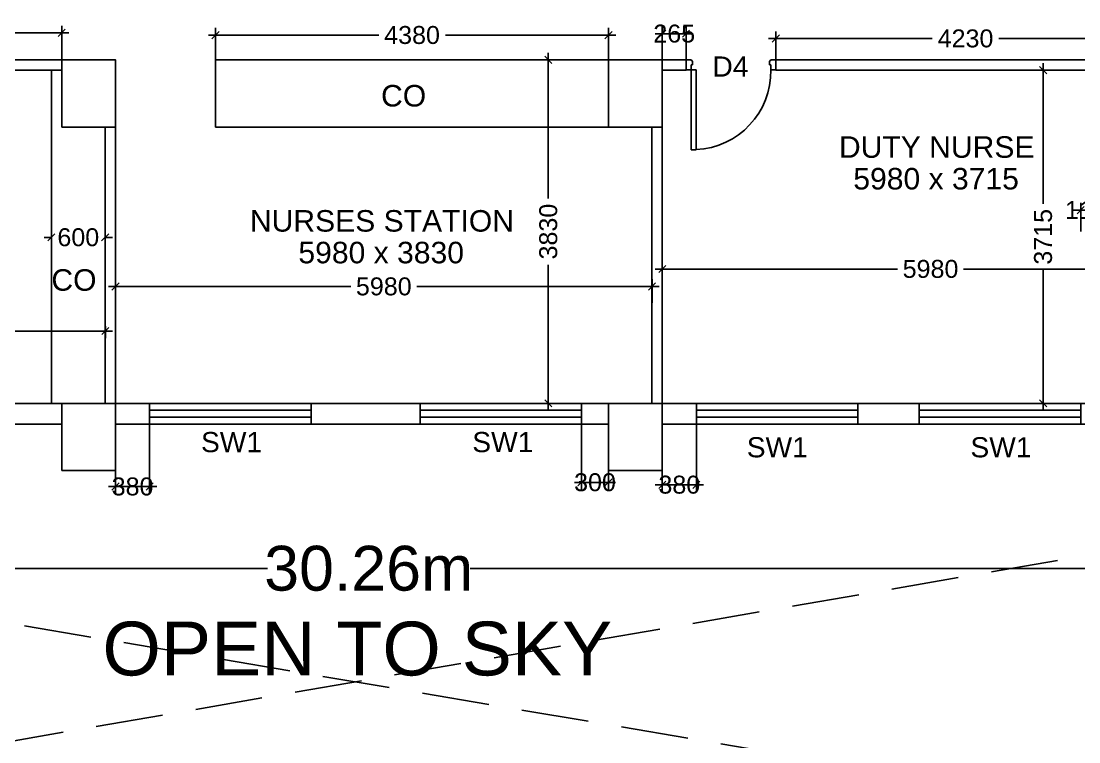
# Model space of a CAD drawing. Extents: x 7620542 to 7843793, y -6476226 to -6093835.
# Drawn here: x 7697545 to 7709334, y -6355084 to -6347048 of the extents above; entities that cross this region are included whole.
import ezdxf
from ezdxf.enums import TextEntityAlignment as Align

# ---------------------------------------------------------------- set-up
doc = ezdxf.new("R2010")
doc.units = 0
doc.header["$LTSCALE"] = 600
doc.header["$MEASUREMENT"] = 0
doc.header["$PDMODE"] = 35
doc.linetypes.add('HIDDEN2', pattern=[0.1875, 0.125, -0.0625])
doc.layers.get('0').update_dxf_attribs({"linetype": 'CONTINUOUS'})
doc.layers.get('Defpoints').update_dxf_attribs({"linetype": 'CONTINUOUS'})
for name, color, linetype in [('Counter', 7, 'CONTINUOUS'), ('DIMEN', 5, 'CONTINUOUS'), ('DOOR', 32, 'CONTINUOUS'), ('Duct', 8, 'CONTINUOUS'), ('joinery', 7, 'CONTINUOUS'), ('LA-column', 3, 'CONTINUOUS'), ('Room Dim', 1, 'CONTINUOUS'), ('TEXT', 6, 'CONTINUOUS'), ('Walls', 7, 'CONTINUOUS'), ('WIN', 151, 'CONTINUOUS'), ('Working Dim', 5, 'CONTINUOUS')]:
    doc.layers.add(name, color=color, linetype=linetype)
doc.styles.add('ari', font='arial.ttf')
doc.styles.add('ARIAL', font='arial.ttf')
doc.styles.get("Standard").update_dxf_attribs({"font": 'romans.shx'})
doc.dimstyles.new('int. dim', dxfattribs={"dimtxt": 450, "dimasz": 80, "dimexe": 80, "dimexo": 0, "dimgap": 70, "dimtad": 0, "dimdec": 0, "dimzin": 12, "dimdsep": 46, "dimtxsty": 'ari', "dimblk": 'OBLIQUE', "dimcen": 2, "dimdle": 80, "dimclrd": 256, "dimclre": 256, "dimclrt": 6, "dimadec": 0, "dimazin": 0, "dimtfac": 1, "dimtdec": 0, "dimtix": 1, "dimtmove": 2, "dimatfit": 3, "dimfxl": 1, "dimtolj": 1, "dimtzin": 0, "dimlwd": -1, "dimlwe": -1, "dimarcsym": 0})
doc.dimstyles.new('STANDARD$0', dxfattribs={"dimscale": 0, "dimtxt": 150, "dimasz": 125, "dimexe": 0.75, "dimexo": 1, "dimgap": 25, "dimtad": 1, "dimdec": 0, "dimdsep": 46, "dimtxsty": 'Standard', "dimblk1": 'DOT', "dimblk2": 'DOT', "dimsah": 1, "dimcen": 2.5, "dimclrd": 1, "dimclre": 1, "dimclrt": 3, "dimadec": 0, "dimazin": 0, "dimtfac": 1, "dimtdec": 0, "dimtmove": 0, "dimatfit": 3, "dimldrblk": 'DOT', "dimfxl": 1, "dimtolj": 1, "dimtzin": 0, "dimarcsym": 0})

# ---------------------------------------------------------------- blocks, each defined once
blk = doc.blocks.new('1000')
at = {"layer": 'DOOR'}
for p, q in [((0, -100), (0, 0)), ((0, 0), (50, 0)), ((50, -100), (0, -100)), ((50, 0), (50, -2)), ((63, -49), (50, -49)), ((50, -49), (50, -100)), ((50, -100), (50, -901)), ((100, -100), (50, -100)), ((63, -13), (61, -13)), ((63, -13), (63, -49)), ((100, -901), (100, -100)), ((837, -13), (837, -49)), ((837, -13), (839, -13)), ((837, -49), (850, -49)), ((850, 0), (850, -2)), ((900, 0), (850, 0)), ((850, -49), (850, -100)), ((850, -100), (900, -100)), ((900, -100), (900, 0)), ((50, -901), (100, -901))]:
    blk.add_line(p, q, dxfattribs=at)
for centre, major_axis, start_param, end_param in [((50, -13), (-7.95, 7.95), 3.926991, 5.497787), ((850, -13), (7.95, 7.95), 0.785398, 2.356194)]:
    blk.add_ellipse(centre, major_axis=major_axis, ratio=1, start_param=start_param, end_param=end_param, dxfattribs=at)
at = {"layer": 'DOOR', "color": 145}
blk.add_ellipse((64, -115), major_axis=(-520, 590), ratio=1, start_param=2.464943, end_param=4.009476, dxfattribs=at)
blk = doc.blocks.new('_Oblique')
at = {"color": 0, "linetype": 'ByBlock', "lineweight": -2}
blk.add_line((-0.5, -0.5), (0.5, 0.5), dxfattribs=at)
blk = doc.blocks.new('*D417')
at = {"layer": 'Defpoints', "color": 0, "transparency": 16777216}
for p in [(7704577, -6350007), (7698597, -6350188, 0), (7704577, -6350188, 0)]:
    blk.add_point(p, dxfattribs=at)
at = {"layer": 'Working Dim', "transparency": 16777216}
for p, q in [((7698517, -6350007), (7701219, -6350007)), ((7698597, -6350188), (7698597, -6349927)), ((7704657, -6350007), (7701955, -6350007)), ((7704577, -6350188), (7704577, -6349927))]:
    blk.add_line(p, q, dxfattribs=at)
at = {"layer": 'Working Dim', "transparency": 16777216, "xscale": 80, "yscale": 80, "zscale": 80, "rotation": 180}
blk.add_blockref('_Oblique', (7698597, -6350007), dxfattribs=at)
at = {"layer": 'Working Dim', "transparency": 16777216, "xscale": 80, "yscale": 80, "zscale": 80}
blk.add_blockref('_Oblique', (7704577, -6350007), dxfattribs=at)
at = {"layer": 'Working Dim', "color": 6, "transparency": 16777216, "insert": (7701587, -6350007), "char_height": 200, "attachment_point": 5, "style": 'ari'}
blk.add_mtext('\\A1;5980', dxfattribs=at)
blk = doc.blocks.new('*D418')
at = {"layer": 'Defpoints', "color": 0, "transparency": 16777216}
for p in [(7703190, -6347480, 0), (7703421, -6347480), (7703190, -6351310, 0)]:
    blk.add_point(p, dxfattribs=at)
at = {"layer": 'Working Dim', "transparency": 16777216}
for p, q in [((7703421, -6347400), (7703421, -6349027)), ((7703190, -6347480), (7703501, -6347480)), ((7703421, -6351390), (7703421, -6349764)), ((7703190, -6351310), (7703501, -6351310))]:
    blk.add_line(p, q, dxfattribs=at)
at = {"layer": 'Working Dim', "transparency": 16777216, "xscale": 80, "yscale": 80, "zscale": 80}
for p, rotation in [((7703421, -6347480), 90), ((7703421, -6351310), 270)]:
    blk.add_blockref('_Oblique', p, dxfattribs=dict(at, rotation=rotation))
at = {"layer": 'Working Dim', "color": 6, "transparency": 16777216, "insert": (7703421, -6349395), "char_height": 200, "attachment_point": 5, "rotation": 90, "style": 'ari'}
blk.add_mtext('\\A1;3830', dxfattribs=at)
blk = doc.blocks.new('*D419')
at = {"layer": 'Defpoints', "color": 0, "transparency": 16777216}
for p in [(7704092, -6347204), (7699712, -6347480, 0), (7704092, -6347480, 0)]:
    blk.add_point(p, dxfattribs=at)
at = {"layer": 'Working Dim', "transparency": 16777216}
for p, q in [((7699712, -6347480), (7699712, -6347124)), ((7704092, -6347480), (7704092, -6347124)), ((7699632, -6347204), (7701530, -6347204)), ((7704172, -6347204), (7702274, -6347204))]:
    blk.add_line(p, q, dxfattribs=at)
at = {"layer": 'Working Dim', "transparency": 16777216, "xscale": 80, "yscale": 80, "zscale": 80, "rotation": 180}
blk.add_blockref('_Oblique', (7699712, -6347204), dxfattribs=at)
at = {"layer": 'Working Dim', "transparency": 16777216, "xscale": 80, "yscale": 80, "zscale": 80}
blk.add_blockref('_Oblique', (7704092, -6347204), dxfattribs=at)
at = {"layer": 'Working Dim', "color": 6, "transparency": 16777216, "insert": (7701902, -6347204), "char_height": 200, "attachment_point": 5, "style": 'ari'}
blk.add_mtext('\\A1;4380', dxfattribs=at)
blk = doc.blocks.new('*D420')
at = {"layer": 'Defpoints', "color": 0, "transparency": 16777216}
for p in [(7705956, -6347242), (7705956, -6347480, 1), (7710186, -6347480, 1)]:
    blk.add_point(p, dxfattribs=at)
at = {"layer": 'Working Dim', "transparency": 16777216}
for p, q in [((7705956, -6347480), (7705956, -6347162)), ((7710186, -6347480), (7710186, -6347162)), ((7705876, -6347242), (7707699, -6347242)), ((7710266, -6347242), (7708443, -6347242))]:
    blk.add_line(p, q, dxfattribs=at)
at = {"layer": 'Working Dim', "transparency": 16777216, "xscale": 80, "yscale": 80, "zscale": 80, "rotation": 180}
blk.add_blockref('_Oblique', (7705956, -6347242), dxfattribs=at)
at = {"layer": 'Working Dim', "transparency": 16777216, "xscale": 80, "yscale": 80, "zscale": 80}
blk.add_blockref('_Oblique', (7710186, -6347242), dxfattribs=at)
at = {"layer": 'Working Dim', "color": 6, "transparency": 16777216, "insert": (7708071, -6347242), "char_height": 200, "attachment_point": 5, "style": 'ari'}
blk.add_mtext('\\A1;4230', dxfattribs=at)
blk = doc.blocks.new('*D422')
at = {"layer": 'Defpoints', "color": 0, "transparency": 16777216}
for p in [(7704691, -6347188), (7704691, -6347480, 5), (7704956, -6347480, 5)]:
    blk.add_point(p, dxfattribs=at)
at = {"layer": 'Working Dim', "transparency": 16777216}
for p, q in [((7704691, -6347188), (7704611, -6347188)), ((7704691, -6347480), (7704691, -6347108)), ((7704956, -6347188), (7704691, -6347188)), ((7704956, -6347480), (7704956, -6347108)), ((7704956, -6347188), (7705036, -6347188))]:
    blk.add_line(p, q, dxfattribs=at)
at = {"layer": 'Working Dim', "transparency": 16777216, "xscale": 80, "yscale": 80, "zscale": 80}
blk.add_blockref('_Oblique', (7704691, -6347188), dxfattribs=at)
at = {"layer": 'Working Dim', "transparency": 16777216, "xscale": 80, "yscale": 80, "zscale": 80, "rotation": 180}
blk.add_blockref('_Oblique', (7704956, -6347188), dxfattribs=at)
at = {"layer": 'Working Dim', "color": 6, "transparency": 16777216, "insert": (7704824, -6347188), "char_height": 200, "attachment_point": 5, "style": 'ari'}
blk.add_mtext('\\A1;265', dxfattribs=at)
blk = doc.blocks.new('*D424')
at = {"layer": 'Defpoints', "color": 0, "transparency": 16777216}
for p in [(7710671, -6349812), (7704691, -6350148, 0), (7710671, -6350148, 10)]:
    blk.add_point(p, dxfattribs=at)
at = {"layer": 'Working Dim', "transparency": 16777216}
for p, q in [((7704691, -6350148), (7704691, -6349732)), ((7710671, -6350148), (7710671, -6349732)), ((7704611, -6349812), (7707313, -6349812)), ((7710751, -6349812), (7708049, -6349812))]:
    blk.add_line(p, q, dxfattribs=at)
at = {"layer": 'Working Dim', "transparency": 16777216, "xscale": 80, "yscale": 80, "zscale": 80, "rotation": 180}
blk.add_blockref('_Oblique', (7704691, -6349812), dxfattribs=at)
at = {"layer": 'Working Dim', "transparency": 16777216, "xscale": 80, "yscale": 80, "zscale": 80}
blk.add_blockref('_Oblique', (7710671, -6349812), dxfattribs=at)
at = {"layer": 'Working Dim', "color": 6, "transparency": 16777216, "insert": (7707681, -6349812), "char_height": 200, "attachment_point": 5, "style": 'ari'}
blk.add_mtext('\\A1;5980', dxfattribs=at)
blk = doc.blocks.new('*D425')
at = {"layer": 'Defpoints', "color": 0, "transparency": 16777216}
for p in [(7708620, -6347595, 1), (7708936, -6347595), (7708620, -6351310, 9)]:
    blk.add_point(p, dxfattribs=at)
at = {"layer": 'Working Dim', "transparency": 16777216}
for p, q in [((7708936, -6347515), (7708936, -6349084)), ((7708620, -6347595), (7709016, -6347595)), ((7708936, -6351390), (7708936, -6349822)), ((7708620, -6351310), (7709016, -6351310))]:
    blk.add_line(p, q, dxfattribs=at)
at = {"layer": 'Working Dim', "transparency": 16777216, "xscale": 80, "yscale": 80, "zscale": 80}
for p, rotation in [((7708936, -6347595), 90), ((7708936, -6351310), 270)]:
    blk.add_blockref('_Oblique', p, dxfattribs=dict(at, rotation=rotation))
at = {"layer": 'Working Dim', "color": 6, "transparency": 16777216, "insert": (7708936, -6349453), "char_height": 200, "attachment_point": 5, "rotation": 90, "style": 'ari'}
blk.add_mtext('\\A1;3715', dxfattribs=at)
blk = doc.blocks.new('*D829')
at = {"layer": 'Defpoints', "color": 0, "transparency": 16777216}
for p in [(7686289, -6352150, 11182), (7716549, -6352162, 5), (7716549, -6353152)]:
    blk.add_point(p, dxfattribs=at)
at = {"layer": 'DIMEN', "color": 8, "transparency": 16777216}
for p, q in [((7686289, -6352150), (7686289, -6353452)), ((7716549, -6352162), (7716549, -6353452)), ((7685989, -6353152), (7700290, -6353152)), ((7716849, -6353152), (7702548, -6353152))]:
    blk.add_line(p, q, dxfattribs=at)
at = {"layer": 'DIMEN', "color": 8, "transparency": 16777216, "xscale": 300, "yscale": 300, "zscale": 300, "rotation": 180}
blk.add_blockref('_Oblique', (7686289, -6353152), dxfattribs=at)
at = {"layer": 'DIMEN', "color": 8, "transparency": 16777216, "xscale": 300, "yscale": 300, "zscale": 300}
blk.add_blockref('_Oblique', (7716549, -6353152), dxfattribs=at)
at = {"layer": 'DIMEN', "color": 7, "transparency": 16777216, "insert": (7701419, -6353152), "char_height": 500, "attachment_point": 5, "style": 'ari'}
blk.add_mtext('\\A1;30.26m', dxfattribs=at)
blk = doc.blocks.new('*D1684')
at = {"layer": 'Defpoints', "color": 0, "transparency": 16777216}
for p in [(7698597, -6351540, 5), (7698977, -6351540), (7698977, -6352238)]:
    blk.add_point(p, dxfattribs=at)
at = {"layer": 'Working Dim', "transparency": 16777216}
for p, q in [((7698597, -6351540), (7698597, -6352318)), ((7698977, -6351540), (7698977, -6352318)), ((7698597, -6352238), (7698517, -6352238)), ((7698597, -6352238), (7698977, -6352238)), ((7698977, -6352238), (7699057, -6352238))]:
    blk.add_line(p, q, dxfattribs=at)
at = {"layer": 'Working Dim', "transparency": 16777216, "xscale": 80, "yscale": 80, "zscale": 80}
blk.add_blockref('_Oblique', (7698597, -6352238), dxfattribs=at)
at = {"layer": 'Working Dim', "transparency": 16777216, "xscale": 80, "yscale": 80, "zscale": 80, "rotation": 180}
blk.add_blockref('_Oblique', (7698977, -6352238), dxfattribs=at)
at = {"layer": 'Working Dim', "color": 6, "transparency": 16777216, "insert": (7698787, -6352238), "char_height": 200, "attachment_point": 5, "style": 'ari'}
blk.add_mtext('\\A1;380', dxfattribs=at)
blk = doc.blocks.new('*D1685')
at = {"layer": 'Defpoints', "color": 0, "transparency": 16777216}
for p in [(7703791, -6351540), (7704091, -6351540), (7704091, -6352191)]:
    blk.add_point(p, dxfattribs=at)
at = {"layer": 'Working Dim', "transparency": 16777216}
for p, q in [((7703791, -6351540), (7703791, -6352271)), ((7704091, -6351540), (7704091, -6352271)), ((7703791, -6352191), (7703711, -6352191)), ((7703791, -6352191), (7704091, -6352191)), ((7704091, -6352191), (7704171, -6352191))]:
    blk.add_line(p, q, dxfattribs=at)
at = {"layer": 'Working Dim', "transparency": 16777216, "xscale": 80, "yscale": 80, "zscale": 80}
blk.add_blockref('_Oblique', (7703791, -6352191), dxfattribs=at)
at = {"layer": 'Working Dim', "transparency": 16777216, "xscale": 80, "yscale": 80, "zscale": 80, "rotation": 180}
blk.add_blockref('_Oblique', (7704091, -6352191), dxfattribs=at)
at = {"layer": 'Working Dim', "color": 6, "transparency": 16777216, "insert": (7703941, -6352191), "char_height": 200, "attachment_point": 5, "style": 'ari'}
blk.add_mtext('\\A1;300', dxfattribs=at)
blk = doc.blocks.new('*D1686')
at = {"layer": 'Defpoints', "color": 0, "transparency": 16777216}
for p in [(7704691, -6351540, 0), (7705071, -6351540), (7705071, -6352218)]:
    blk.add_point(p, dxfattribs=at)
at = {"layer": 'Working Dim', "transparency": 16777216}
for p, q in [((7704691, -6351540), (7704691, -6352298)), ((7705071, -6351540), (7705071, -6352298)), ((7704691, -6352218), (7704611, -6352218)), ((7704691, -6352218), (7705071, -6352218)), ((7705071, -6352218), (7705151, -6352218))]:
    blk.add_line(p, q, dxfattribs=at)
at = {"layer": 'Working Dim', "transparency": 16777216, "xscale": 80, "yscale": 80, "zscale": 80}
blk.add_blockref('_Oblique', (7704691, -6352218), dxfattribs=at)
at = {"layer": 'Working Dim', "transparency": 16777216, "xscale": 80, "yscale": 80, "zscale": 80, "rotation": 180}
blk.add_blockref('_Oblique', (7705071, -6352218), dxfattribs=at)
at = {"layer": 'Working Dim', "color": 6, "transparency": 16777216, "insert": (7704881, -6352218), "char_height": 200, "attachment_point": 5, "style": 'ari'}
blk.add_mtext('\\A1;380', dxfattribs=at)
blk = doc.blocks.new('*D1693')
at = {"layer": 'Defpoints', "color": 0, "transparency": 16777216}
for p in [(7709355, -6349156), (7709355, -6349395), (7709470, -6349395)]:
    blk.add_point(p, dxfattribs=at)
at = {"layer": 'Working Dim', "transparency": 16777216}
for p, q in [((7709355, -6349395), (7709355, -6349076)), ((7709470, -6349395), (7709470, -6349076)), ((7709355, -6349156), (7709275, -6349156)), ((7709470, -6349156), (7709355, -6349156)), ((7709470, -6349156), (7709550, -6349156))]:
    blk.add_line(p, q, dxfattribs=at)
at = {"layer": 'Working Dim', "transparency": 16777216, "xscale": 80, "yscale": 80, "zscale": 80}
blk.add_blockref('_Oblique', (7709355, -6349156), dxfattribs=at)
at = {"layer": 'Working Dim', "transparency": 16777216, "xscale": 80, "yscale": 80, "zscale": 80, "rotation": 180}
blk.add_blockref('_Oblique', (7709470, -6349156), dxfattribs=at)
at = {"layer": 'Working Dim', "color": 6, "transparency": 16777216, "insert": (7709412, -6349156), "char_height": 200, "attachment_point": 5, "style": 'ari'}
blk.add_mtext('\\A1;115', dxfattribs=at)
blk = doc.blocks.new('*D2121')
at = {"layer": 'Defpoints', "color": 0, "transparency": 16777216}
for p in [(7694638, -6350449), (7698484, -6350449), (7698484, -6350504)]:
    blk.add_point(p, dxfattribs=at)
at = {"layer": 'Working Dim', "transparency": 16777216}
for p, q in [((7694638, -6350449), (7694638, -6350584)), ((7698484, -6350449), (7698484, -6350584)), ((7694558, -6350504), (7696191, -6350504)), ((7698564, -6350504), (7696930, -6350504))]:
    blk.add_line(p, q, dxfattribs=at)
at = {"layer": 'Working Dim', "transparency": 16777216, "xscale": 80, "yscale": 80, "zscale": 80, "rotation": 180}
blk.add_blockref('_Oblique', (7694638, -6350504), dxfattribs=at)
at = {"layer": 'Working Dim', "transparency": 16777216, "xscale": 80, "yscale": 80, "zscale": 80}
blk.add_blockref('_Oblique', (7698484, -6350504), dxfattribs=at)
at = {"layer": 'Working Dim', "color": 6, "transparency": 16777216, "insert": (7696561, -6350504), "char_height": 200, "attachment_point": 5, "style": 'ari'}
blk.add_mtext('\\A1;3845', dxfattribs=at)
blk = doc.blocks.new('*D2160')
at = {"layer": 'Defpoints', "color": 0, "transparency": 16777216}
for p in [(7695753, -6347179), (7695753, -6347480), (7697997, -6347480, 5)]:
    blk.add_point(p, dxfattribs=at)
at = {"layer": 'Working Dim', "transparency": 16777216}
for p, q in [((7695673, -6347179), (7696504, -6347179)), ((7695753, -6347480), (7695753, -6347099)), ((7698077, -6347179), (7697246, -6347179)), ((7697997, -6347480), (7697997, -6347099))]:
    blk.add_line(p, q, dxfattribs=at)
at = {"layer": 'Working Dim', "transparency": 16777216, "xscale": 80, "yscale": 80, "zscale": 80, "rotation": 180}
blk.add_blockref('_Oblique', (7695753, -6347179), dxfattribs=at)
at = {"layer": 'Working Dim', "transparency": 16777216, "xscale": 80, "yscale": 80, "zscale": 80}
blk.add_blockref('_Oblique', (7697997, -6347179), dxfattribs=at)
at = {"layer": 'Working Dim', "color": 6, "transparency": 16777216, "insert": (7696875, -6347179), "char_height": 200, "attachment_point": 5, "style": 'ari'}
blk.add_mtext('\\A1;2245', dxfattribs=at)
blk = doc.blocks.new('*D2165')
at = {"layer": 'Defpoints', "color": 0, "transparency": 16777216}
for p in [(7697882, -6349453), (7698482, -6349453), (7698482, -6349459)]:
    blk.add_point(p, dxfattribs=at)
at = {"layer": 'Working Dim', "transparency": 16777216}
for p, q in [((7697882, -6349459), (7697802, -6349459)), ((7697882, -6349453), (7697882, -6349539)), ((7697882, -6349459), (7697891, -6349459)), ((7698482, -6349459), (7698473, -6349459)), ((7698482, -6349453), (7698482, -6349539)), ((7698482, -6349459), (7698562, -6349459))]:
    blk.add_line(p, q, dxfattribs=at)
at = {"layer": 'Working Dim', "transparency": 16777216, "xscale": 80, "yscale": 80, "zscale": 80}
blk.add_blockref('_Oblique', (7697882, -6349459), dxfattribs=at)
at = {"layer": 'Working Dim', "transparency": 16777216, "xscale": 80, "yscale": 80, "zscale": 80, "rotation": 180}
blk.add_blockref('_Oblique', (7698482, -6349459), dxfattribs=at)
at = {"layer": 'Working Dim', "color": 6, "transparency": 16777216, "insert": (7698182, -6349459), "char_height": 200, "attachment_point": 5, "style": 'ari'}
blk.add_mtext('\\A1;600', dxfattribs=at)

msp = doc.modelspace()

# ---------------------------------------------------------------- linework, layer by layer
at = {"layer": 'Counter', "ltscale": 0.1}
for p, q in [((7699712.053, -6347480.429, -19.771), (7704091.144, -6347480.427, -19.771)), ((7699712.053, -6348230.455, -19.771), (7699712.053, -6347480.429, -19.771)), ((7699712.053, -6348230.455, -19.771), (7704576.052, -6348230.429, -19.771))]:
    msp.add_line(p, q, dxfattribs=at)
at = {"layer": 'Duct', "color": 8, "linetype": 'HIDDEN2', "ltscale": 10}
for p, q in [((7715749.144, -6351910.251, -14.83), (7686489.054, -6356970.917, -14.83)), ((7686489.054, -6351910.436, -14.83), (7715969.054, -6356906.506, -14.83))]:
    msp.add_line(p, q, dxfattribs=at)
at = {"layer": 'LA-column', "color": 2}
for points, elevation in [([(7697997.144, -6348230.251), (7698597.144, -6348230.251), (7698597.144, -6347480.251), (7697997.144, -6347480.251)], -9.508), ([(7704091.144, -6348230.251), (7704691.144, -6348230.251), (7704691.144, -6347480.251), (7704091.144, -6347480.251)], -14.639), ([(7697997.144, -6352060.251), (7698597.144, -6352060.251), (7698597.144, -6351310.251), (7697997.144, -6351310.251)], -9.508), ([(7704091.144, -6352060.251), (7704691.144, -6352060.251), (7704691.144, -6351310.251), (7704091.144, -6351310.251)], -14.639)]:
    msp.add_lwpolyline(points, close=True, dxfattribs=dict(at, elevation=elevation))
at = {"layer": 'Walls', "linetype": 'Continuous'}
for p, q in [((7695753.05, -6347480.408, -14.83), (7697997.144, -6347480.407, -14.83)), ((7704691.144, -6347480.251, -14.83), (7704956.144, -6347480.252, -14.83)), ((7704956.144, -6347595.252, -14.83), (7704956.144, -6347480.251, -14.83)), ((7705956.144, -6347480.226, -14.83), (7705956.144, -6347595.226, -14.83)), ((7705956.144, -6347480.407, -14.83), (7710185.054, -6347480.408, -14.83)), ((7695753.05, -6347595.408, -14.83), (7697997.144, -6347595.407, -14.83)), ((7704691.144, -6347595.251, -14.83), (7704956.144, -6347595.252, -14.83)), ((7705956.144, -6347595.407, -14.83), (7710185.054, -6347595.409, -14.83)), ((7697997.053, -6351310.361, -14.83), (7692436.553, -6351310.318, -14.83)), ((7704091.054, -6351310.319, -14.83), (7698597.144, -6351310.36, -14.83)), ((7710185.144, -6351310.318, -14.83), (7704691.144, -6351310.36, -14.83)), ((7692436.553, -6351540.318, -14.83), (7697997.053, -6351540.361, -14.83)), ((7698597.144, -6351540.36, -14.83), (7704091.054, -6351540.319, -14.83)), ((7704691.144, -6351540.36, -14.83), (7710185.144, -6351540.368, -14.83))]:
    msp.add_line(p, q, dxfattribs=at)
at = {"layer": 'Walls', "elevation": -14.83, "flags": 128}
for points in [[(7697882.053, -6351310.479), (7697882.052, -6347595.407)], [(7698482.053, -6351310.479), (7698482.052, -6348230.251)], [(7698597.053, -6351310.479), (7698597.053, -6348230.429)], [(7704576.053, -6351310.482), (7704576.052, -6348230.432)], [(7704691.053, -6351310.482), (7704691.053, -6348230.432)]]:
    msp.add_lwpolyline(points, dxfattribs=at)
at = {"layer": 'WIN', "linetype": 'Continuous', "elevation": -14.83}
for points in [[(7700777.053, -6351540.36), (7700777.053, -6351310.36), (7698977.053, -6351310.36), (7698977.053, -6351540.36)], [(7701991.054, -6351540.319), (7701991.054, -6351310.319), (7703791.054, -6351310.319), (7703791.054, -6351540.319)], [(7706871.054, -6351540.318), (7706871.054, -6351310.318), (7705071.054, -6351310.318), (7705071.054, -6351540.318)], [(7707554.607, -6351540.368), (7707554.607, -6351310.368), (7709354.607, -6351310.368), (7709354.607, -6351540.368)], [(7700777.053, -6351463.36), (7700777.053, -6351387.36), (7698977.053, -6351387.36), (7698977.053, -6351463.36)], [(7701991.054, -6351463.319), (7701991.054, -6351387.319), (7703791.054, -6351387.319), (7703791.054, -6351463.319)], [(7706871.054, -6351463.318), (7706871.054, -6351387.318), (7705071.054, -6351387.318), (7705071.054, -6351463.318)], [(7707554.607, -6351463.368), (7707554.607, -6351387.368), (7709354.607, -6351387.368), (7709354.607, -6351463.368)]]:
    msp.add_lwpolyline(points, close=True, dxfattribs=at)

# ---------------------------------------------------------------- block references
at = {"layer": 'DOOR', "linetype": 'Continuous', "xscale": 1.111111128702789, "yscale": 1.111111128702789, "zscale": 1.111111128702789, "rotation": 1.325483564819879e-05}
msp.add_blockref('1000', (7704956.144, -6347480.252, -14.83), dxfattribs=at)

# ---------------------------------------------------------------- texts
at = {"layer": 'Counter', "color": 10, "style": 'ARIAL'}
for p in [(7701556.765, -6347999.974, -19.962), (7697882.053, -6350054.469, -14.83)]:
    msp.add_text('CO', height=240, dxfattribs=at).set_placement(p)
at = {"layer": 'Duct', "color": 7, "style": 'ari'}
msp.add_text('OPEN TO SKY', height=600, dxfattribs=at).set_placement((7701291.732, -6354343.964, -14.83), align=Align.CENTER)
at = {"layer": 'joinery', "style": 'ari'}
for s, p in [('D4', (7705451.366, -6347666.796, -14.83)), ('SW1', (7699890.263, -6351854.369, -14.83)), ('SW1', (7702913.758, -6351854.327, -14.83)), ('SW1', (7705973.229, -6351912.112, -14.83)), ('SW1', (7708466.277, -6351912.162, -14.83))]:
    msp.add_text(s, height=225, dxfattribs=at).set_placement(p, align=Align.CENTER)
at = {"layer": 'Room Dim', "style": 'ARIAL'}
for s, p in [('5980 x 3715', (7707742.89, -6348925.054, -14.83)), ('5980 x 3830', (7701558.008, -6349748.623, -14.83))]:
    msp.add_text(s, height=240, dxfattribs=at).set_placement(p, align=Align.CENTER)
at = {"layer": 'TEXT', "color": 7, "style": 'ARIAL'}
for s, p in [('DUTY NURSE', (7707749.952, -6348571.742, -14.83)), ('NURSES STATION', (7701566.38, -6349395.311, -14.83))]:
    msp.add_text(s, height=240, dxfattribs=at).set_placement(p, align=Align.CENTER)

# ---------------------------------------------------------------- dimensions: what is measured, and where the dimension line sits
at = {"layer": 'DIMEN'}
dim = msp.add_linear_dim(base=(7716549.144, -6353152.299, -14.83), p1=(7686289.053, -6352150.126, 11167.152), p2=(7716549.144, -6352162.443, -9.809), dimstyle='STANDARD$0', override={"dimscale": 1, "dimtxt": 500, "dimasz": 300, "dimexe": 300, "dimexo": 0, "dimgap": 1, "dimtad": 0, "dimdec": 2, "dimlfac": 0.001, "dimzin": 0, "dimpost": 'm', "dimtxsty": 'ari', "dimblk1": 'Oblique', "dimblk2": 'Oblique', "dimcen": 0, "dimdle": 300, "dimclrd": 8, "dimclre": 8, "dimclrt": 7, "dimadec": 2, "dimtdec": 2, "dimtmove": 2, "dimfxl": 0.75, "dimfrac": 1, "dimlwd": 65535, "dimlwe": 65535}, dxfattribs=at)
dim.commit()
dim.dimension.update_dxf_attribs({"geometry": '*D829', "text_midpoint": (7701419.099, -6353152.299, -14.83)})
at = {"layer": 'Working Dim', "color": 7}
dim = msp.add_linear_dim(base=(7695753.05, -6347179.5, -14.83), p1=(7697997.144, -6347480.251, -9.508), p2=(7695753.05, -6347480.251, -14.83), text='2245', dimstyle='int. dim', override={"dimtxt": 200, "dimarcsym": 1}, dxfattribs=at)
dim.commit()
dim.dimension.update_dxf_attribs({"geometry": '*D2160', "text_midpoint": (7696875.097, -6347179.5, -14.83)})
at = {"layer": 'Working Dim'}
for base, p1, p2, override, picture, middle in [((7704092.144, -6347203.998, -14.83), (7699712.053, -6347480.429, -14.639), (7704092.144, -6347480.427, -14.639), {"dimtxt": 200}, '*D419', (7701902.098, -6347203.998, -14.83)), ((7704691.144, -6347188.315, -14.83), (7704956.144, -6347480.252, -9.508), (7704691.144, -6347480.251, -9.508), {"dimtxt": 200}, '*D422', (7704823.644, -6347188.315, -14.83)), ((7705956.144, -6347241.903, -14.83), (7710186.054, -6347480.408, -13.799), (7705956.144, -6347480.407, -13.799), {"dimtxt": 200}, '*D420', (7708071.099, -6347241.903, -14.83)), ((7709354.607, -6349156.271, -14.83), (7709469.607, -6349395.269, -14.83), (7709354.607, -6349395.269, -14.83), {"dimtxt": 200, "dimarcsym": 1}, '*D1693', (7709412.107, -6349156.271, -14.83)), ((7710671.054, -6349811.763, -14.83), (7704691.053, -6350147.993, -14.639), (7710671.054, -6350147.991, -4.377), {"dimtxt": 200}, '*D424', (7707681.053, -6349811.763, -14.83)), ((7704577.053, -6350007.441, -14.83), (7698597.053, -6350188.443, -14.639), (7704577.053, -6350188.441, -14.639), {"dimtxt": 200}, '*D417', (7701587.053, -6350007.441, -14.83)), ((7698977.053, -6352238.481, -19.962), (7698597.144, -6351540.36, -14.639), (7698977.053, -6351540.36, -19.962), {"dimtxt": 200, "dimarcsym": 1}, '*D1684', (7698787.098, -6352238.481, -19.962)), ((7704091.054, -6352191.041, -19.962), (7703791.054, -6351540.319, -19.962), (7704091.054, -6351540.319, -19.962), {"dimtxt": 200, "dimarcsym": 1}, '*D1685', (7703941.054, -6352191.041, -19.962)), ((7705071.054, -6352218.362, -19.962), (7704691.144, -6351540.36, -19.771), (7705071.054, -6351540.361, -19.962), {"dimtxt": 200, "dimarcsym": 1}, '*D1686', (7704881.099, -6352218.362, -19.962))]:
    dim = msp.add_linear_dim(base=base, p1=p1, p2=p2, dimstyle='int. dim', override=override, dxfattribs=at)
    dim.commit()
    dim.dimension.update_dxf_attribs({"geometry": picture, "text_midpoint": middle})
for base, p1, p2, picture, middle in [((7703421.472, -6347480.427, -14.83), (7703189.783, -6351310.319, -14.698), (7703189.78, -6347480.427, -14.639), '*D418', (7703421.472, -6349395.373, -14.83)), ((7708935.929, -6347595.408, -14.83), (7708620.422, -6351310.33, -5.784), (7708620.424, -6347595.408, -13.799), '*D425', (7708935.929, -6349452.869, -14.83))]:
    dim = msp.add_linear_dim(base=base, p1=p1, p2=p2, angle=90, dimstyle='int. dim', override={"dimtxt": 200}, dxfattribs=at)
    dim.commit()
    dim.dimension.update_dxf_attribs({"geometry": picture, "text_midpoint": middle})
at = {"layer": 'Working Dim', "color": 7}
for base, p1, p2, picture, middle in [((7698482.053, -6349458.598, -14.83), (7697882.053, -6349452.943, -14.83), (7698482.053, -6349452.943, -14.83), '*D2165', (7698182.053, -6349458.598, -14.83)), ((7698483.55, -6350503.554, -14.83), (7694638.051, -6350448.771, -14.83), (7698483.55, -6350448.769, -14.83), '*D2121', (7696560.8, -6350503.554, -14.83))]:
    dim = msp.add_linear_dim(base=base, p1=p1, p2=p2, dimstyle='int. dim', override={"dimtxt": 200, "dimarcsym": 1}, dxfattribs=at)
    dim.commit()
    dim.dimension.update_dxf_attribs({"geometry": picture, "text_midpoint": middle})

doc.saveas('drawing.dxf')
